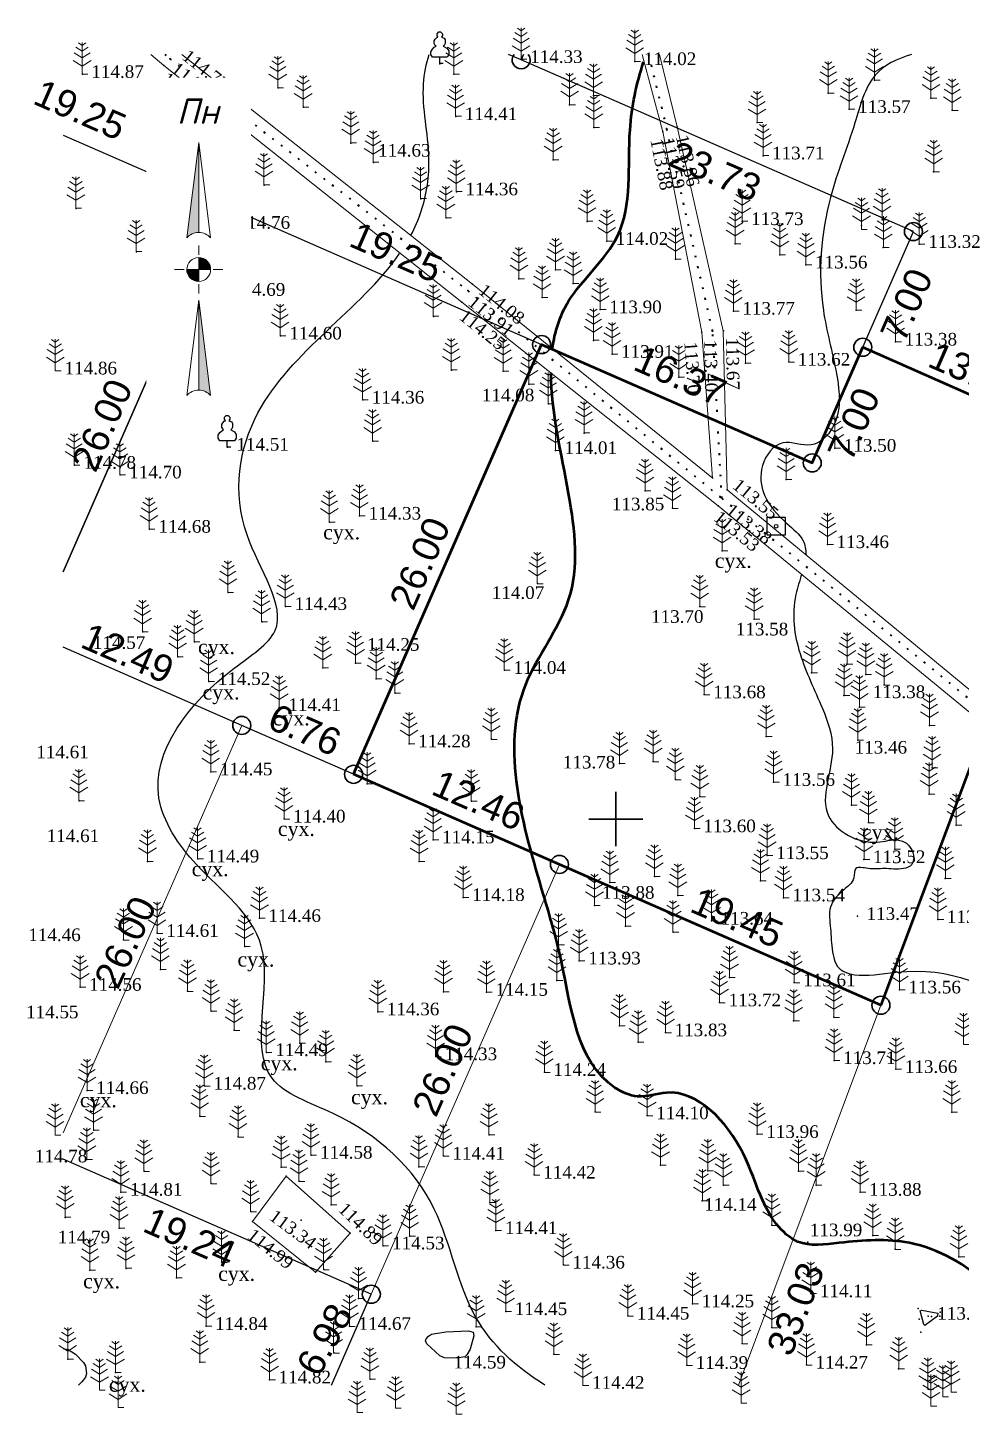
# Model space of a CAD drawing. Header units: millimetres. Extents: x 5405667.4 to 5405754.7, y 5524917 to 5524993.9.
# Drawn here: x 5405667.4 to 5405719.1, y 5524917 to 5524993.9 of the extents above; entities that cross this region are included whole.
import ezdxf
from ezdxf.enums import TextEntityAlignment as Align

# ---------------------------------------------------------------- set-up
doc = ezdxf.new("R2010")
doc.units = ezdxf.units.MM
doc.set_wipeout_variables(frame=1)
doc.linetypes.add('HIDDEN', pattern=[0.5, 0, -0.5])
for name, color, linetype, lineweight in [('#Лист (текст_ПН)', 250, 'Continuous', 0), ('#Штамп', 250, 'Continuous', 0), ('11900000', 1, 'Continuous', 30), ('рельеф', 7, 'Continuous', 0), ('ТОЧКИ', 7, 'Continuous', 30)]:
    doc.layers.add(name, color=color, linetype=linetype, lineweight=lineweight)
for name, color, linetype in [('SC007', 7, 'Continuous'), ('горизонтали', 42, 'Continuous'), ('Ділянки_Межі', 10, 'Continuous'), ('надписи', 7, 'Continuous'), ('отметки', 7, 'Continuous'), ('промеры', 185, 'Continuous'), ('Растительность', 7, 'Continuous')]:
    doc.layers.add(name, color=color, linetype=linetype)
doc.styles.get("Standard").update_dxf_attribs({"font": 'arial.ttf'})
doc.styles.add('times', font='times.ttf')
doc.styles.add('Мой_Топо', font='isocpeui.ttf')
doc.linetypes.add('канава 0', pattern='A,0.9,0,["|",Standard,S=0.25,R=0,X=0,Y=0],0.1', length=1)

# ---------------------------------------------------------------- blocks, each defined once
blk = doc.blocks.new('SYMBOL902')
at = {"layer": 'SC007'}
blk.add_lwpolyline([(-1.25, -1.25), (-1.25, 1.25), (1.25, 1.25), (1.25, -1.25)], close=True, dxfattribs=at)
blk.add_circle((0, 0), 0.25, dxfattribs=at)
blk = doc.blocks.new('A$C51FE15A3')
at = {"layer": 'Растительность', "color": 94, "lineweight": 0}
for points in [[(-0.201, 1.726), (0, 1.584), (0.201, 1.726)], [(0, 1.75), (0, 0), (0.319, 0)], [(-0.447, 1.172), (0, 0.895), (0.447, 1.172)], [(-0.343, 1.489), (0, 1.267), (0.343, 1.489)], [(-0.493, 0.753), (0, 0.444), (0.493, 0.753)]]:
    blk.add_lwpolyline(points, dxfattribs=at)
blk = doc.blocks.new('A$C2ACB5305')
at = {"layer": 'Растительность'}
blk.add_lwpolyline([(0.2, 0), (0.2, 0), (0, 0), (0, 0.35), (-0.4, 0.35), (-0.5, 0.5), (-0.5, 0.65), (-0.4, 0.8), (-0.3, 0.9), (-0.2, 0.95), (-0.25, 1), (-0.3, 1.1), (-0.3, 1.25), (-0.25, 1.35), (-0.15, 1.45), (-0.1, 1.45), (-0.15, 1.55), (-0.15, 1.65), (-0.05, 1.75), (0.05, 1.75), (0.15, 1.65), (0.15, 1.55), (0.1, 1.45), (0.25, 1.4), (0.3, 1.3), (0.3, 1.1), (0.25, 1), (0.2, 0.95), (0.4, 0.85), (0.5, 0.7), (0.5, 0.5), (0.45, 0.4), (0.4, 0.35), (0, 0.35)], dxfattribs=at)
blk = doc.blocks.new('*U5')
at = {"color": 0}
for points in [[(-0.113, 0), (-0.109, -0.029), (-0.097, -0.056)], [(-0.113, 0), (-0.097, -0.056), (0, 0)], [(-0.097, -0.056), (0, -0.113), (0, 0)], [(-0.097, -0.056), (-0.08, -0.08), (-0.056, -0.097)], [(-0.097, -0.056), (-0.056, -0.097), (0, -0.113)], [(-0.056, -0.097), (-0.029, -0.109), (0, -0.113)]]:
    blk.add_solid(points, dxfattribs=at)
blk = doc.blocks.new('*U6')
at = {"color": 0}
for points in [[(0, 0), (0.097, 0.056), (0, 0.113)], [(0.097, 0.056), (0.029, 0.109), (0, 0.113)], [(0, 0), (0.113, 0), (0.097, 0.056)], [(0.097, 0.056), (0.056, 0.097), (0.029, 0.109)], [(0.097, 0.056), (0.08, 0.08), (0.056, 0.097)], [(0.113, 0), (0.109, 0.029), (0.097, 0.056)]]:
    blk.add_solid(points, dxfattribs=at)
blk = doc.blocks.new('*U7')
at = {"color": 0}
for points in [[(0, -1.136), (0.021, -1.138), (0, -0.288)], [(0.021, -1.138), (0.042, -1.142), (0, -0.288)], [(0.042, -1.142), (0.062, -1.15), (0, -0.288)], [(0.062, -1.15), (0.081, -1.16), (0, -0.288)], [(0.081, -1.16), (0.098, -1.173), (0, -0.288)], [(0.098, -1.173), (0.113, -1.188), (0, -0.288)]]:
    blk.add_solid(points, dxfattribs=at)
blk = doc.blocks.new('*U8')
at = {"color": 0}
for points in [[(-0.113, 0.297), (-0.098, 0.312), (0, 1.197)], [(-0.098, 0.312), (-0.081, 0.325), (0, 1.197)], [(-0.081, 0.325), (-0.062, 0.335), (0, 1.197)], [(-0.062, 0.335), (-0.042, 0.343), (0, 1.197)], [(-0.042, 0.343), (-0.021, 0.347), (0, 1.197)], [(-0.021, 0.347), (0, 0.349), (0, 1.197)]]:
    blk.add_solid(points, dxfattribs=at)
blk = doc.blocks.new('#Північ')
at = {"color": 7}
blk.add_wipeout([(-2.901, 10.635), (2.901, 10.635), (2.901, -7.981), (-2.901, -7.981)], dxfattribs=at).dxf.layer = '#Лист (текст_ПН)'
at = {"layer": '#Лист (текст_ПН)'}
for p, q in [((-0.663, 1.748), (0, 7.043)), ((0, 7.043), (0, 2.052)), ((0, 7.043), (0.663, 1.748)), ((0, 1.337), (0, 0.807)), ((-1.337, 0), (-0.807, 0)), ((-0.662, 0), (0.662, 0)), ((0, 0.662), (0, -0.662)), ((1.337, 0), (0.807, 0)), ((0, -1.337), (0, -0.807)), ((-0.663, -6.99), (0, -1.695)), ((0, -1.695), (0.663, -6.99)), ((0, -1.695), (0, -6.686))]:
    blk.add_line(p, q, dxfattribs=at)
at = {"layer": '#Лист (текст_ПН)', "flags": 128}
for points in [[(0, 7.043), (-0.663, 1.748, -0.218585), (0, 2.052)], [(0, 0), (-0.662, 0, 0.414214), (0, -0.662)]]:
    blk.add_lwpolyline(points, format="xyb", close=True, dxfattribs=at)
at = {"layer": '#Лист (текст_ПН)'}
blk.add_circle((0, 0), 0.662, dxfattribs=at)
for centre in [(0, 1.178), (0, -7.56)]:
    blk.add_arc(centre, 0.874, 40.67981, 139.32019, dxfattribs=at)
at = {"layer": '#Лист (текст_ПН)', "xscale": 5.883850111352785, "yscale": 5.883850111352785, "zscale": 5.883850111352785}
for name in ['*U8', '*U5', '*U6', '*U7']:
    blk.add_blockref(name, (0, 0), dxfattribs=at)
at = {"layer": '#Лист (текст_ПН)', "style": 'Мой_Топо'}
blk.add_text('Пн', height=1.4, dxfattribs=at).set_placement((-1.217, 8.077))

msp = doc.modelspace()

# ---------------------------------------------------------------- linework, layer by layer
at = {"layer": '11900000', "color": 7}
for points in [[(5405700, 5524948.5, 0), (5405700, 5524951.5, 0)], [(5405700, 5524948.5, 0), (5405700, 5524951.5, 0)], [(5405698.5, 5524950, 0), (5405701.5, 5524950, 0)], [(5405698.5, 5524950, 0), (5405701.5, 5524950, 0)]]:
    msp.add_polyline3d(points, dxfattribs=at)
at = {"layer": 'горизонтали', "color": 32}
for points in [[(5405716.867, 5524922.752, 114), (5405716.967, 5524922.782, 114), (5405717.857, 5524922.612, 114), (5405717.827, 5524922.452, 114), (5405717.127, 5524921.932, 114), (5405717.067, 5524921.992, 114), (5405716.867, 5524922.752, 114)], [(5405689.527, 5524920.912, 114.5), (5405689.457, 5524921.072, 114.5), (5405689.497, 5524921.192, 114.5), (5405689.627, 5524921.342, 114.5), (5405689.787, 5524921.442, 114.5), (5405690.577, 5524921.572, 114.5), (5405691.837, 5524921.642, 114.5), (5405692.087, 5524921.552, 114.5), (5405692.127, 5524921.362, 114.5), (5405691.937, 5524920.612, 114.5), (5405691.747, 5524920.302, 114.5), (5405691.637, 5524920.202, 114.5), (5405691.207, 5524920.112, 114.5), (5405690.497, 5524920.142, 114.5), (5405690.247, 5524920.242, 114.5), (5405689.527, 5524920.912, 114.5)]]:
    msp.add_polyline3d(points, close=True, dxfattribs=at)
for points in [[(5405669.364, 5524920.655, 115), (5405669.637, 5524920.602, 115), (5405670.047, 5524920.332, 115), (5405670.497, 5524919.872, 115), (5405670.607, 5524919.702, 115), (5405670.667, 5524919.272, 115)], [(5405670.667, 5524919.272, 115), (5405670.607, 5524919.072, 115), (5405670.407, 5524918.802, 115), (5405670.226, 5524918.629, 115)]]:
    msp.add_polyline3d(points, dxfattribs=at)
for points, knots in [([(5405688.64, 5524982.358), (5405688.869, 5524982.786), (5405689.454, 5524984.118), (5405689.864, 5524987.051), (5405689.111, 5524989.932), (5405689.49, 5524991.852), (5405689.664, 5524992.381)], [104.7478, 104.7478, 104.7478, 104.7478, 106.244974, 109.222187, 113.340538, 114.993446, 114.993446, 114.993446, 114.993446]), ([(5405716.388, 5524992.381), (5405715.598, 5524992.144), (5405713.976, 5524991.356), (5405713.18, 5524988.01), (5405711.479, 5524983.972), (5405711.106, 5524978.996), (5405712.287, 5524974.954), (5405712.587, 5524972.058), (5405710.875, 5524970.376), (5405709.128, 5524971.27), (5405707.891, 5524969.618), (5405708.124, 5524967.754), (5405709.257, 5524966.527), (5405710.447, 5524965.585), (5405710.54, 5524964.933), (5405710.527, 5524964.655)], [263.647008, 263.647008, 263.647008, 263.647008, 265.998436, 268.870269, 273.213787, 279.466371, 283.082816, 286.070843, 287.590433, 289.169692, 290.858787, 292.492978, 294.495396, 295.808265, 296.680937, 296.680937, 296.680937, 296.680937]), ([(5405696.062, 5524918.629), (5405694.478, 5524919.628), (5405691.518, 5524922.264), (5405690.456, 5524929.173), (5405685.864, 5524933.397), (5405678.956, 5524935.57), (5405682.018, 5524943.247), (5405676.904, 5524946.848), (5405673.214, 5524952.355), (5405677.096, 5524957.454), (5405682.552, 5524960.751), (5405678.423, 5524966.21), (5405679.751, 5524974.608), (5405685.836, 5524978.206), (5405688.015, 5524981.343)], [27.283457, 27.283457, 27.283457, 27.283457, 32.731638, 39.162292, 46.871348, 50.794349, 58.140724, 63.904689, 68.143785, 76.466951, 79.543627, 85.063561, 91.848837, 103.526432, 103.526432, 103.526432, 103.526432]), ([(5405710.306, 5524963.575), (5405710.196, 5524963.203), (5405709.682, 5524961.646), (5405710.046, 5524959.123), (5405711.372, 5524956.462), (5405712.448, 5524953.489), (5405710.707, 5524950.098), (5405713.901, 5524948.384), (5405715.489, 5524948.96), (5405716.428, 5524948.566), (5405716.676, 5524947.501), (5405715.753, 5524947.146), (5405714.917, 5524947.314), (5405714.125, 5524947.169), (5405713.193, 5524947.452), (5405713.271, 5524946.544), (5405712.523, 5524946.035), (5405711.721, 5524945.18), (5405711.94, 5524943.877), (5405711.946, 5524942.878), (5405712.408, 5524940.828), (5405718.038, 5524942.49), (5405722.887, 5524939.067), (5405728.829, 5524938.176), (5405734.833, 5524936.167), (5405737.351, 5524938.777), (5405738.918, 5524940.915)], [297.750727, 297.750727, 297.750727, 297.750727, 298.813719, 302.097384, 305.375757, 307.693774, 311.410964, 314.481595, 315.668372, 316.297273, 317.378662, 317.881784, 318.950703, 319.850846, 320.525952, 321.044272, 321.922685, 323.126122, 324.306695, 325.60459, 326.245603, 330.214824, 337.710361, 344.519457, 348.193449, 355.37109, 355.37109, 355.37109, 355.37109])]:
    msp.add_open_spline(points, degree=3, knots=knots, dxfattribs=at)
at = {"layer": 'горизонтали', "color": 32, "lineweight": 50}
for points, knots in [([(5405696.49, 5524976.076), (5405696.613, 5524977.01), (5405697.314, 5524979.256), (5405701.16, 5524982.391), (5405700.464, 5524987.572), (5405701.144, 5524990.761), (5405701.544, 5524991.963)], [72.931298, 72.931298, 72.931298, 72.931298, 75.851769, 80.363697, 86.303092, 90.136161, 90.136161, 90.136161, 90.136161]), ([(5405724.609, 5524920.122), (5405722.084, 5524922.998), (5405718.623, 5524926.94), (5405712.96, 5524926.622), (5405710.241, 5524926.205), (5405708.081, 5524928.217), (5405707.455, 5524931.818), (5405704.087, 5524935.486), (5405701.284, 5524934.415), (5405697.85, 5524936.019), (5405697.397, 5524941.089), (5405695.283, 5524948.2), (5405693.001, 5524955.828), (5405698.192, 5524962.186), (5405697.512, 5524968.123), (5405696.422, 5524972.572), (5405696.409, 5524974.689)], [0, 0, 0, 0, 10.498095, 14.387115, 16.679909, 18.208864, 22.586348, 27.97536, 29.586146, 30.927257, 38.609771, 42.347043, 54.087786, 59.302509, 65.201165, 71.520155, 71.520155, 71.520155, 71.520155])]:
    msp.add_open_spline(points, degree=3, knots=knots, dxfattribs=at)
at = {"layer": 'Ділянки_Межі', "lineweight": 25}
for points in [[(5405669.364, 5524987.91), (5405678.256, 5524984.017), (5405695.889, 5524976.297), (5405710.886, 5524969.741), (5405713.693, 5524976.153), (5405716.501, 5524982.565), (5405694.756, 5524992.076), (5405694.059, 5524992.381)], [(5405684.244, 5524918.629), (5405686.449, 5524923.665), (5405669.364, 5524931.146)]]:
    msp.add_lwpolyline(points, dxfattribs=at)
at = {"layer": 'Ділянки_Межі'}
for points in [[(5405694.89, 5524992.381), (5405694.756, 5524992.076), (5405694.059, 5524992.381)], [(5405734.439, 5524992.381), (5405726.278, 5524970.6), (5405713.693, 5524976.153), (5405716.501, 5524982.565), (5405694.756, 5524992.076)], [(5405694.756, 5524992.076), (5405694.89, 5524992.381)], [(5405669.364, 5524987.91), (5405678.256, 5524984.017), (5405669.364, 5524963.708)], [(5405669.364, 5524963.708), (5405678.256, 5524984.017), (5405695.889, 5524976.297), (5405685.462, 5524952.48), (5405679.269, 5524955.191), (5405669.364, 5524959.528)]]:
    msp.add_lwpolyline(points, dxfattribs=at)
at = {"layer": 'Ділянки_Межі', "lineweight": 50}
msp.add_lwpolyline([(5405685.462, 5524952.48), (5405695.889, 5524976.297), (5405710.886, 5524969.741), (5405713.693, 5524976.153), (5405726.278, 5524970.6), (5405714.693, 5524939.683), (5405696.877, 5524947.483)], close=True, dxfattribs=at)
at = {"layer": 'Ділянки_Межі', "lineweight": 0}
for points in [[(5405669.364, 5524959.528), (5405679.269, 5524955.191), (5405669.364, 5524932.607)], [(5405669.364, 5524932.607), (5405679.269, 5524955.191), (5405685.462, 5524952.48), (5405696.877, 5524947.483), (5405686.449, 5524923.665), (5405669.364, 5524931.146)], [(5405684.244, 5524918.629), (5405686.449, 5524923.665), (5405696.877, 5524947.483), (5405714.693, 5524939.683), (5405706.803, 5524918.629)]]:
    msp.add_lwpolyline(points, dxfattribs=at)
at = {"layer": 'отметки', "color": 7}
for p in [(5405674.941, 5524991.774, 114.796), (5405675.281, 5524992.142, 114.498), (5405690.251, 5524991.868, 114.474), (5405694.754, 5524992.108, 114.329), (5405701.054, 5524991.99, 114.019), (5405670.431, 5524991.278, 114.867), (5405691.023, 5524991.278, 114.447), (5405714.339, 5524990.956, 113.581), (5405681.289, 5524990.52, 114.73), (5405711.777, 5524990.24, 113.603), (5405682.687, 5524989.451, 114.714), (5405697.441, 5524989.583, 114.184), (5405698.769, 5524990.106, 114.115), (5405717.471, 5524989.956, 113.47), (5405691.128, 5524988.939, 114.406), (5405707.831, 5524988.599, 113.751), (5405712.934, 5524989.338, 113.571), (5405718.652, 5524989.282, 113.426), (5405698.787, 5524988.326, 114.135), (5405702.604, 5524988.09, 113.876), (5405702.814, 5524988.281, 113.591), (5405703.406, 5524988.367, 113.857), (5405685.321, 5524987.467, 114.656), (5405676.463, 5524986.589, 114.78), (5405686.566, 5524986.398, 114.628), (5405696.535, 5524986.533, 114.19), (5405708.162, 5524986.765, 113.71), (5405717.619, 5524985.882, 113.384), (5405678.215, 5524985.314, 114.753), (5405680.516, 5524985.143, 114.714), (5405691.168, 5524984.773, 114.362), (5405689.195, 5524984.379, 114.522), (5405670.084, 5524983.839, 114.868), (5405677.056, 5524983.937, 114.726), (5405690.592, 5524983.318, 114.385), (5405714.762, 5524983.209, 113.461), (5405678.542, 5524982.916, 114.761), (5405698.414, 5524983.124, 113.994), (5405707.002, 5524983.124, 113.731), (5405713.624, 5524982.901, 113.403), (5405674.504, 5524982.184, 114.729), (5405699.498, 5524982.026, 114.022), (5405706.625, 5524981.89, 113.718), (5405714.827, 5524981.67, 113.318), (5405716.824, 5524981.86, 113.324), (5405673.424, 5524981.444, 114.792), (5405703.313, 5524981.037, 113.862), (5405709.09, 5524981.273, 113.597), (5405696.663, 5524980.438, 114.009), (5405710.543, 5524980.72, 113.555), (5405692.063, 5524979.656, 114.078), (5405694.631, 5524979.937, 114.089), (5405697.641, 5524979.685, 113.947), (5405678.274, 5524979.205, 114.689), (5405691.464, 5524978.656, 114.249), (5405691.8, 5524979.289, 113.908), (5405695.92, 5524978.905, 114.076), (5405689.892, 5524977.86, 114.31), (5405699.139, 5524978.237, 113.897), (5405706.517, 5524978.158, 113.772), (5405713.321, 5524978.204, 113.394), (5405705.962, 5524977.061, 113.672), (5405681.406, 5524976.78, 114.597), (5405698.761, 5524976.531, 113.936), (5405704.763, 5524976.978, 113.696), (5405705.368, 5524977.041, 113.399), (5405715.51, 5524976.446, 113.382), (5405699.792, 5524975.768, 113.912), (5405690.894, 5524974.883, 114.258), (5405693.765, 5524974.829, 114.139), (5405707.188, 5524975.262, 113.622), (5405709.587, 5524975.333, 113.616), (5405695.183, 5524974.107, 114.079), (5405703.488, 5524974.492, 113.777), (5405685.974, 5524973.23, 114.358), (5405696.269, 5524973.005, 114.03), (5405686.529, 5524970.946, 114.356), (5405698.248, 5524971.395, 113.954), (5405678.47, 5524970.621, 114.51), (5405696.661, 5524970.432, 114.006), (5405712.141, 5524970.563, 113.498), (5405669.999, 5524969.614, 114.782), (5405672.53, 5524969.081, 114.704), (5405709.443, 5524968.822, 113.44), (5405701.624, 5524968.194, 113.849), (5405706.18, 5524968.243, 113.553), (5405703.14, 5524967.224, 113.752), (5405705.667, 5524967.355, 113.526), (5405705.889, 5524967.774, 113.38), (5405684.134, 5524966.46, 114.269), (5405685.801, 5524966.799, 114.326), (5405674.151, 5524966.072, 114.681), (5405705.894, 5524964.871, 113.634), (5405711.734, 5524965.218, 113.459), (5405678.514, 5524962.563, 114.587), (5405695.662, 5524963.047, 114.072), (5405681.697, 5524961.788, 114.428), (5405704.651, 5524961.776, 113.702), (5405680.39, 5524960.928, 114.532), (5405707.669, 5524961.07, 113.585), (5405673.779, 5524960.379, 114.567), (5405676.641, 5524959.832, 114.567), (5405675.722, 5524958.993, 114.577), (5405685.578, 5524958.643, 114.253), (5405683.769, 5524958.379, 114.401), (5405693.83, 5524958.249, 114.038), (5405710.856, 5524958.113, 113.503), (5405712.815, 5524958.588, 113.397), (5405713.858, 5524958.01, 113.38), (5405677.44, 5524957.632, 114.52), (5405686.726, 5524957.773, 114.262), (5405714.877, 5524957.435, 113.376), (5405687.762, 5524956.981, 114.166), (5405704.903, 5524956.895, 113.685), (5405712.646, 5524956.848, 113.456), (5405681.35, 5524956.19, 114.41), (5405713.505, 5524956.208, 113.48), (5405717.389, 5524955.191, 113.344), (5405688.544, 5524954.175, 114.276), (5405693.106, 5524954.419, 114.12), (5405708.337, 5524954.57, 113.597), (5405713.409, 5524954.378, 113.462), (5405677.562, 5524952.625, 114.447), (5405700.2, 5524953.082, 113.781), (5405702.067, 5524953.186, 113.743), (5405717.528, 5524952.84, 113.397), (5405686.226, 5524951.957, 114.28), (5405703.305, 5524952.184, 113.677), (5405708.746, 5524952.042, 113.556), (5405670.251, 5524951.014, 114.55), (5405691.995, 5524950.999, 114.212), (5405704.657, 5524951.245, 113.679), (5405717.37, 5524951.382, 113.411), (5405713.061, 5524950.767, 113.478), (5405681.615, 5524950.009, 114.398), (5405704.355, 5524949.47, 113.604), (5405714.003, 5524949.805, 113.463), (5405718.868, 5524949.662, 113.386), (5405689.871, 5524948.856, 114.152), (5405708.393, 5524947.979, 113.555), (5405715.459, 5524948.326, 113.52), (5405674.04, 5524947.649, 114.576), (5405676.831, 5524947.798, 114.493), (5405689.102, 5524947.644, 114.221), (5405713.756, 5524947.758, 113.519), (5405699.668, 5524946.49, 113.972), (5405702.144, 5524946.818, 113.703), (5405708.016, 5524946.574, 113.544), (5405718.265, 5524946.71, 113.488), (5405691.542, 5524945.66, 114.183), (5405703.441, 5524945.77, 113.684), (5405709.293, 5524945.641, 113.541), (5405698.821, 5524945.211, 113.881), (5405680.246, 5524944.499, 114.459), (5405700.536, 5524944.067, 113.885), (5405705.308, 5524944.351, 113.637), (5405713.399, 5524944.61, 113.473), (5405717.855, 5524944.436, 113.443), (5405672.719, 5524943.297, 114.59), (5405674.584, 5524943.669, 114.608), (5405703.174, 5524943.735, 113.781), (5405679.433, 5524942.941, 114.538), (5405696.83, 5524943.018, 113.973), (5405697.975, 5524942.144, 113.932), (5405674.769, 5524941.665, 114.681), (5405696.74, 5524941.053, 114.04), (5405706.303, 5524941.214, 113.708), (5405709.887, 5524940.934, 113.614), (5405670.304, 5524940.683, 114.56), (5405676.265, 5524940.462, 114.596), (5405690.452, 5524940.423, 114.259), (5405692.832, 5524940.407, 114.152), (5405715.721, 5524940.537, 113.563), (5405705.754, 5524939.824, 113.716), (5405677.565, 5524939.355, 114.607), (5405686.811, 5524939.323, 114.36), (5405709.857, 5524938.808, 113.667), (5405712.095, 5524939.012, 113.614), (5405678.846, 5524938.291, 114.539), (5405700.211, 5524938.542, 113.967), (5405702.76, 5524938.162, 113.833), (5405682.485, 5524937.585, 114.455), (5405701.246, 5524937.641, 113.929), (5405680.63, 5524937.064, 114.491), (5405683.925, 5524936.544, 114.45), (5405690.016, 5524936.835, 114.329), (5405712.102, 5524936.622, 113.706), (5405696.044, 5524935.967, 114.241), (5405715.522, 5524936.129, 113.657), (5405670.696, 5524934.962, 114.657), (5405677.201, 5524935.207, 114.873), (5405685.659, 5524935.214, 114.447), (5405700.716, 5524934.758, 113.999), (5405676.952, 5524933.53, 114.673), (5405698.849, 5524933.765, 114.191), (5405701.742, 5524933.564, 114.101), (5405718.619, 5524933.759, 113.689), (5405671.062, 5524932.762, 114.708), (5405692.976, 5524932.499, 114.386), (5405707.841, 5524932.528, 113.96), (5405679.068, 5524932.38, 114.62), (5405670.688, 5524931.138, 114.786), (5405683.108, 5524931.379, 114.58), (5405690.445, 5524931.326, 114.409), (5405673.849, 5524930.479, 114.761), (5405681.456, 5524930.708, 114.698), (5405681.725, 5524930.212, 114.828), (5405689.09, 5524930.723, 114.395), (5405695.477, 5524930.272, 114.421), (5405702.477, 5524930.818, 114.216), (5405705.105, 5524930.5, 114.074), (5405710.135, 5524930.492, 113.901), (5405677.568, 5524929.798, 114.714), (5405682.451, 5524929.938, 114.775), (5405705.962, 5524929.711, 114.128), (5405711.106, 5524929.713, 113.952), (5405672.573, 5524929.326, 114.813), (5405693.025, 5524928.744, 114.384), (5405704.797, 5524928.845, 114.137), (5405713.541, 5524929.323, 113.884), (5405669.481, 5524927.923, 114.802), (5405679.773, 5524928.247, 114.992), (5405684.231, 5524928.621, 114.856), (5405672.47, 5524927.332, 114.838), (5405679.855, 5524927.699, 114.988), (5405682.554, 5524927.769, 113.341), (5405693.356, 5524927.199, 114.41), (5405708.653, 5524927.486, 113.998), (5405685.276, 5524927.044, 114.894), (5405687.099, 5524926.351, 114.529), (5405688.579, 5524926.889, 114.524), (5405710.652, 5524926.552, 114.059), (5405714.239, 5524926.92, 113.994), (5405715.494, 5524926.152, 114.023), (5405719.024, 5524925.728, 113.946), (5405670.849, 5524924.998, 114.866), (5405672.852, 5524925.094, 114.907), (5405678.161, 5524925.437, 114.768), (5405683.354, 5524924.893, 114.818), (5405683.811, 5524925.034, 114.7), (5405697.095, 5524925.288, 114.362), (5405675.649, 5524924.579, 114.881), (5405685.744, 5524923.433, 114.697), (5405710.812, 5524923.7, 114.109), (5405693.899, 5524922.708, 114.446), (5405704.261, 5524923.136, 114.248), (5405716.754, 5524922.871, 114.016), (5405717.987, 5524922.671, 114.05), (5405677.287, 5524921.887, 114.836), (5405685.242, 5524921.891, 114.67), (5405692.261, 5524921.857, 114.513), (5405700.67, 5524922.462, 114.454), (5405708.646, 5524921.816, 114.174), (5405716.809, 5524922.274, 114.062), (5405717.319, 5524922.455, 113.842), (5405717.491, 5524922.437, 113.852), (5405717.965, 5524922.451, 114.049), (5405716.906, 5524921.561, 114.11), (5405684.365, 5524920.411, 114.789), (5405696.57, 5524920.336, 114.447), (5405707.002, 5524920.929, 114.245), (5405713.893, 5524920.866, 114.183), (5405669.624, 5524920.069, 115.016), (5405676.941, 5524919.898, 114.899), (5405703.929, 5524919.728, 114.393), (5405710.572, 5524919.746, 114.266), (5405715.676, 5524919.536, 114.176), (5405672.273, 5524919.317, 114.973), (5405680.809, 5524918.92, 114.821), (5405686.379, 5524918.96, 114.775)]:
    msp.add_point(p, dxfattribs=at)
at = {"layer": 'рельеф', "color": 7, "linetype": 'канава 0'}
for points, elevation in [([(5405674.227, 5524992.381), (5405674.941, 5524991.774), (5405691.464, 5524978.656), (5405705.667, 5524967.355), (5405723.77, 5524952.5), (5405735.26, 5524943.49)], 113.39), ([(5405705.399, 5524968.872), (5405692.063, 5524979.656), (5405675.942, 5524992.381)], 113.66), ([(5405701.467, 5524992.381), (5405702.61, 5524988.09), (5405704.763, 5524976.978), (5405705.367, 5524968.897)], 114.59), ([(5405706.18, 5524968.243), (5405705.96, 5524977.06), (5405703.41, 5524988.36), (5405702.421, 5524992.381)], 113.553), ([(5405735.83, 5524944.48), (5405724.32, 5524953.28), (5405706.18, 5524968.24), (5405706.141, 5524968.271)], 113.66), ([(5405681.725, 5524930.212), (5405679.855, 5524927.699), (5405683.354, 5524924.893), (5405685.276, 5524927.044), (5405681.725, 5524930.212)], 114.828)]:
    msp.add_lwpolyline(points, dxfattribs=dict(at, elevation=elevation))
at = {"layer": 'рельеф', "color": 7, "linetype": 'HIDDEN', "lineweight": 40}
for points, elevation in [([(5405674.999, 5524992.381), (5405675.27, 5524992.15), (5405691.8, 5524979.29), (5405705.88, 5524967.78), (5405724.15, 5524952.96), (5405739.267, 5524941.37)], 113.4), ([(5405701.814, 5524992.381), (5405702.82, 5524988.27)], 114.42), ([(5405705.88, 5524967.78), (5405705.37, 5524977.03), (5405702.82, 5524988.27)], 113.38)]:
    msp.add_lwpolyline(points, dxfattribs=dict(at, elevation=elevation))
at = {"layer": 'ТОЧКИ'}
for centre in [(5405678.256, 5524984.017), (5405716.501, 5524982.565), (5405695.889, 5524976.297), (5405713.693, 5524976.153), (5405710.886, 5524969.741), (5405679.269, 5524955.191, 107.24), (5405685.462, 5524952.48, 107.24), (5405696.877, 5524947.483, 107.24), (5405714.693, 5524939.683), (5405686.449, 5524923.665)]:
    msp.add_circle(centre, 0.5, dxfattribs=at)
for start, end in [(142.34503, 269.98552), (270.01448, 37.65497)]:
    msp.add_arc((5405694.756, 5524992.076), 0.5, start, end, dxfattribs=at)

# ---------------------------------------------------------------- block references
at = {"layer": 'отметки', "color": 7, "xscale": 0.400000000372529, "yscale": 0.400000000372529, "zscale": 0.400000000372529}
msp.add_blockref('SYMBOL902', (5405708.89, 5524966.23, 113.54), dxfattribs=at)
at = {"layer": 'Растительность', "color": 7}
for name, p in [('A$C2ACB5305', (5405690.24, 5524991.88, 114.47)), ('A$C51FE15A3', (5405694.75, 5524992.11, 114.33)), ('A$C51FE15A3', (5405701.05, 5524991.99, 114.02)), ('A$C51FE15A3', (5405670.42, 5524991.29, 114.87)), ('A$C51FE15A3', (5405691.02, 5524991.29, 114.45)), ('A$C51FE15A3', (5405714.34, 5524990.96, 113.58)), ('A$C51FE15A3', (5405681.27, 5524990.53, 114.73)), ('A$C51FE15A3', (5405698.77, 5524990.11, 114.12)), ('A$C51FE15A3', (5405711.78, 5524990.24, 113.6)), ('A$C51FE15A3', (5405717.47, 5524989.96, 113.47)), ('A$C51FE15A3', (5405682.67, 5524989.46, 114.71)), ('A$C51FE15A3', (5405697.44, 5524989.59, 114.18)), ('A$C51FE15A3', (5405712.93, 5524989.34, 113.57)), ('A$C51FE15A3', (5405718.65, 5524989.28, 113.43)), ('A$C51FE15A3', (5405691.12, 5524988.95, 114.41)), ('A$C51FE15A3', (5405707.83, 5524988.6, 113.75)), ('A$C51FE15A3', (5405698.78, 5524988.33, 114.14)), ('A$C51FE15A3', (5405685.31, 5524987.48, 114.66)), ('A$C51FE15A3', (5405676.45, 5524986.6, 114.78)), ('A$C51FE15A3', (5405686.55, 5524986.41, 114.63)), ('A$C51FE15A3', (5405696.53, 5524986.54, 114.19)), ('A$C51FE15A3', (5405708.16, 5524986.77, 113.71)), ('A$C51FE15A3', (5405678.2, 5524985.32, 114.75)), ('A$C51FE15A3', (5405717.62, 5524985.88, 113.38)), ('A$C51FE15A3', (5405680.5, 5524985.15, 114.71)), ('A$C51FE15A3', (5405691.16, 5524984.78, 114.36)), ('A$C51FE15A3', (5405670.07, 5524983.85, 114.87)), ('A$C51FE15A3', (5405677.04, 5524983.95, 114.73)), ('A$C51FE15A3', (5405689.18, 5524984.39, 114.52)), ('A$C51FE15A3', (5405690.58, 5524983.33, 114.39)), ('A$C51FE15A3', (5405698.41, 5524983.13, 113.99)), ('A$C51FE15A3', (5405707, 5524983.13, 113.73)), ('A$C51FE15A3', (5405714.76, 5524983.21, 113.46)), ('A$C51FE15A3', (5405678.52, 5524982.93, 114.76)), ('A$C51FE15A3', (5405713.62, 5524982.68, 113.36)), ('A$C51FE15A3', (5405673.41, 5524981.45, 114.79)), ('A$C51FE15A3', (5405674.49, 5524982.19, 114.73)), ('A$C51FE15A3', (5405699.5, 5524982.03, 114.02)), ('A$C51FE15A3', (5405706.62, 5524981.89, 113.72)), ('A$C51FE15A3', (5405714.83, 5524981.67, 113.32)), ('A$C51FE15A3', (5405716.82, 5524981.86, 113.32)), ('A$C51FE15A3', (5405703.31, 5524981.03, 113.86)), ('A$C51FE15A3', (5405709.09, 5524981.27, 113.6)), ('A$C51FE15A3', (5405710.54, 5524980.72, 113.56)), ('A$C51FE15A3', (5405694.63, 5524979.94, 114.09)), ('A$C51FE15A3', (5405696.66, 5524980.44, 114.01)), ('A$C51FE15A3', (5405678.26, 5524979.21, 114.69)), ('A$C51FE15A3', (5405697.64, 5524979.69, 113.95)), ('A$C51FE15A3', (5405695.91, 5524978.91, 114.08)), ('A$C51FE15A3', (5405689.88, 5524977.87, 114.31)), ('A$C51FE15A3', (5405699.14, 5524978.24, 113.9)), ('A$C51FE15A3', (5405706.52, 5524978.15, 113.77)), ('A$C51FE15A3', (5405713.32, 5524978.2, 113.39)), ('A$C51FE15A3', (5405681.39, 5524976.79, 114.6)), ('A$C51FE15A3', (5405698.76, 5524976.54, 113.94)), ('A$C51FE15A3', (5405715.51, 5524976.45, 113.38)), ('A$C51FE15A3', (5405699.79, 5524975.77, 113.91)), ('A$C51FE15A3', (5405709.59, 5524975.33, 113.62)), ('A$C51FE15A3', (5405668.93, 5524974.85, 114.86)), ('A$C51FE15A3', (5405690.88, 5524974.89, 114.26)), ('A$C51FE15A3', (5405693.76, 5524974.83, 114.14)), ('A$C51FE15A3', (5405707.19, 5524975.26, 113.62)), ('A$C51FE15A3', (5405695.18, 5524974.11, 114.08)), ('A$C51FE15A3', (5405703.49, 5524974.49, 113.78)), ('A$C51FE15A3', (5405685.96, 5524973.23, 114.36)), ('A$C51FE15A3', (5405696.26, 5524973.01, 114.03)), ('A$C51FE15A3', (5405686.52, 5524970.95, 114.36)), ('A$C51FE15A3', (5405698.24, 5524971.4, 113.95)), ('A$C2ACB5305', (5405678.46, 5524970.62, 114.51)), ('A$C51FE15A3', (5405696.65, 5524970.43, 114.01)), ('A$C51FE15A3', (5405712.14, 5524970.56, 113.5)), ('A$C51FE15A3', (5405669.98, 5524969.62, 114.78)), ('A$C51FE15A3', (5405672.51, 5524969.08, 114.7)), ('A$C51FE15A3', (5405709.44, 5524968.82, 113.44)), ('A$C51FE15A3', (5405701.62, 5524968.2, 113.85)), ('A$C51FE15A3', (5405703.14, 5524967.22, 113.75)), ('A$C51FE15A3', (5405684.12, 5524966.46, 114.27)), ('A$C51FE15A3', (5405685.79, 5524966.8, 114.33)), ('A$C51FE15A3', (5405674.13, 5524966.07, 114.68)), ('A$C51FE15A3', (5405705.89, 5524964.87, 113.63)), ('A$C51FE15A3', (5405711.74, 5524965.22, 113.46)), ('A$C51FE15A3', (5405695.65, 5524963.04, 114.07)), ('A$C51FE15A3', (5405678.5, 5524962.56, 114.59)), ('A$C51FE15A3', (5405681.68, 5524961.79, 114.43)), ('A$C51FE15A3', (5405704.65, 5524961.77, 113.7)), ('A$C51FE15A3', (5405680.37, 5524960.93, 114.53)), ('A$C51FE15A3', (5405707.67, 5524961.07, 113.58)), ('A$C51FE15A3', (5405673.77, 5524960.38, 114.57)), ('A$C51FE15A3', (5405676.63, 5524959.83, 114.57)), ('A$C51FE15A3', (5405675.71, 5524958.99, 114.58)), ('A$C51FE15A3', (5405685.57, 5524958.64, 114.25)), ('A$C51FE15A3', (5405712.82, 5524958.59, 113.4)), ('A$C51FE15A3', (5405677.43, 5524957.63, 114.52)), ('A$C51FE15A3', (5405683.76, 5524958.38, 114.4)), ('A$C51FE15A3', (5405686.72, 5524957.77, 114.26)), ('A$C51FE15A3', (5405693.82, 5524958.25, 114.04)), ('A$C51FE15A3', (5405710.86, 5524958.11, 113.5)), ('A$C51FE15A3', (5405713.86, 5524958.01, 113.38)), ('A$C51FE15A3', (5405687.75, 5524956.98, 114.17)), ('A$C51FE15A3', (5405704.9, 5524956.89, 113.68)), ('A$C51FE15A3', (5405714.88, 5524957.43, 113.38)), ('A$C51FE15A3', (5405681.34, 5524956.19, 114.41)), ('A$C51FE15A3', (5405712.65, 5524956.85, 113.46)), ('A$C51FE15A3', (5405713.5, 5524956.21, 113.48)), ('A$C51FE15A3', (5405708.34, 5524954.57, 113.6)), ('A$C51FE15A3', (5405717.39, 5524955.19, 113.34)), ('A$C51FE15A3', (5405688.54, 5524954.17, 114.28)), ('A$C51FE15A3', (5405693.1, 5524954.41, 114.12)), ('A$C51FE15A3', (5405713.41, 5524954.38, 113.46)), ('A$C51FE15A3', (5405700.2, 5524953.08, 113.78)), ('A$C51FE15A3', (5405702.07, 5524953.18, 113.74)), ('A$C51FE15A3', (5405677.55, 5524952.62, 114.45)), ('A$C51FE15A3', (5405717.53, 5524952.84, 113.4)), ('A$C51FE15A3', (5405686.22, 5524951.95, 114.28)), ('A$C51FE15A3', (5405703.3, 5524952.18, 113.68)), ('A$C51FE15A3', (5405708.75, 5524952.04, 113.56)), ('A$C51FE15A3', (5405670.24, 5524951.01, 114.55)), ('A$C51FE15A3', (5405691.99, 5524950.99, 114.21)), ('A$C51FE15A3', (5405704.66, 5524951.24, 113.68)), ('A$C51FE15A3', (5405713.06, 5524950.77, 113.48)), ('A$C51FE15A3', (5405717.37, 5524951.38, 113.41)), ('A$C51FE15A3', (5405681.61, 5524950, 114.4)), ('A$C51FE15A3', (5405704.36, 5524949.47, 113.6)), ('A$C51FE15A3', (5405714, 5524949.8, 113.46)), ('A$C51FE15A3', (5405718.87, 5524949.66, 113.39)), ('A$C51FE15A3', (5405689.87, 5524948.85, 114.15)), ('A$C51FE15A3', (5405674.04, 5524947.65, 114.58)), ('A$C51FE15A3', (5405676.82, 5524947.79, 114.49)), ('A$C51FE15A3', (5405689.1, 5524947.64, 114.22)), ('A$C51FE15A3', (5405708.39, 5524947.98, 113.55)), ('A$C51FE15A3', (5405713.76, 5524947.76, 113.52)), ('A$C51FE15A3', (5405715.46, 5524948.33, 113.52)), ('A$C51FE15A3', (5405699.67, 5524946.49, 113.97)), ('A$C51FE15A3', (5405702.14, 5524946.82, 113.7)), ('A$C51FE15A3', (5405708.02, 5524946.57, 113.54)), ('A$C51FE15A3', (5405718.27, 5524946.71, 113.49)), ('A$C51FE15A3', (5405691.54, 5524945.65, 114.18)), ('A$C51FE15A3', (5405703.44, 5524945.77, 113.68)), ('A$C51FE15A3', (5405709.29, 5524945.64, 113.54)), ('A$C51FE15A3', (5405698.82, 5524945.21, 113.88)), ('A$C51FE15A3', (5405680.25, 5524944.5, 114.46)), ('A$C51FE15A3', (5405700.54, 5524944.07, 113.88)), ('A$C51FE15A3', (5405705.31, 5524944.35, 113.64)), ('A$C51FE15A3', (5405717.86, 5524944.44, 113.44)), ('A$C51FE15A3', (5405672.71, 5524943.29, 114.59)), ('A$C51FE15A3', (5405674.57, 5524943.66, 114.61)), ('A$C51FE15A3', (5405703.17, 5524943.73, 113.78)), ('A$C51FE15A3', (5405679.42, 5524942.93, 114.54)), ('A$C51FE15A3', (5405696.83, 5524943.02, 113.97)), ('A$C51FE15A3', (5405674.76, 5524941.66, 114.68)), ('A$C51FE15A3', (5405697.97, 5524942.14, 113.93)), ('A$C51FE15A3', (5405696.74, 5524941.05, 114.04)), ('A$C51FE15A3', (5405706.3, 5524941.21, 113.71)), ('A$C51FE15A3', (5405709.89, 5524940.93, 113.61)), ('A$C51FE15A3', (5405670.31, 5524940.69, 114.56)), ('A$C51FE15A3', (5405676.26, 5524940.45, 114.6)), ('A$C51FE15A3', (5405690.45, 5524940.42, 114.26)), ('A$C51FE15A3', (5405692.83, 5524940.4, 114.15)), ('A$C51FE15A3', (5405715.72, 5524940.54, 113.56)), ('A$C51FE15A3', (5405677.56, 5524939.35, 114.61)), ('A$C51FE15A3', (5405686.81, 5524939.32, 114.36)), ('A$C51FE15A3', (5405705.75, 5524939.82, 113.72)), ('A$C51FE15A3', (5405700.21, 5524938.54, 113.97)), ('A$C51FE15A3', (5405709.86, 5524938.81, 113.67)), ('A$C51FE15A3', (5405712.09, 5524939.01, 113.61)), ('A$C51FE15A3', (5405678.84, 5524938.28, 114.54)), ('A$C51FE15A3', (5405702.76, 5524938.16, 113.83)), ('A$C51FE15A3', (5405680.62, 5524937.06, 114.49)), ('A$C51FE15A3', (5405682.48, 5524937.58, 114.46)), ('A$C51FE15A3', (5405701.24, 5524937.64, 113.93)), ('A$C51FE15A3', (5405719.28, 5524937.5, 113.56)), ('A$C51FE15A3', (5405683.92, 5524936.54, 114.45)), ('A$C51FE15A3', (5405690.01, 5524936.83, 114.33)), ('A$C51FE15A3', (5405712.1, 5524936.62, 113.71)), ('A$C51FE15A3', (5405715.52, 5524936.13, 113.66)), ('A$C51FE15A3', (5405696.04, 5524935.96, 114.24)), ('A$C51FE15A3', (5405670.69, 5524934.95, 114.66)), ('A$C51FE15A3', (5405677.19, 5524935.19, 114.87)), ('A$C51FE15A3', (5405685.65, 5524935.21, 114.45)), ('A$C51FE15A3', (5405676.94, 5524933.52, 114.67)), ('A$C51FE15A3', (5405698.85, 5524933.76, 114.19)), ('A$C51FE15A3', (5405701.74, 5524933.56, 114.1)), ('A$C51FE15A3', (5405718.62, 5524933.76, 113.69)), ('A$C51FE15A3', (5405668.92, 5524932.48, 114.74)), ('A$C51FE15A3', (5405671.05, 5524932.75, 114.71)), ('A$C51FE15A3', (5405679.06, 5524932.37, 114.62)), ('A$C51FE15A3', (5405692.97, 5524932.49, 114.39)), ('A$C51FE15A3', (5405707.84, 5524932.53, 113.96)), ('A$C51FE15A3', (5405670.68, 5524931.13, 114.79)), ('A$C51FE15A3', (5405683.1, 5524931.37, 114.58)), ('A$C51FE15A3', (5405690.44, 5524931.32, 114.41)), ('A$C51FE15A3', (5405702.48, 5524930.81, 114.22)), ('A$C51FE15A3', (5405673.84, 5524930.47, 114.76)), ('A$C51FE15A3', (5405681.45, 5524930.7, 114.7)), ('A$C51FE15A3', (5405689.09, 5524930.72, 114.4)), ('A$C51FE15A3', (5405695.47, 5524930.26, 114.42)), ('A$C51FE15A3', (5405705.1, 5524930.5, 114.07)), ('A$C51FE15A3', (5405710.13, 5524930.49, 113.9)), ('A$C51FE15A3', (5405672.56, 5524929.32, 114.81)), ('A$C51FE15A3', (5405677.56, 5524929.79, 114.71)), ('A$C51FE15A3', (5405682.44, 5524929.92, 114.78)), ('A$C51FE15A3', (5405705.96, 5524929.71, 114.13)), ('A$C51FE15A3', (5405711.11, 5524929.71, 113.95)), ('A$C51FE15A3', (5405713.54, 5524929.32, 113.88)), ('A$C51FE15A3', (5405684.22, 5524928.61, 114.86)), ('A$C51FE15A3', (5405693.02, 5524928.74, 114.38)), ('A$C51FE15A3', (5405704.8, 5524928.84, 114.14)), ('A$C51FE15A3', (5405669.48, 5524927.93, 114.8)), ('A$C51FE15A3', (5405679.76, 5524928.23, 114.99)), ('A$C51FE15A3', (5405672.47, 5524927.33, 114.84)), ('A$C51FE15A3', (5405693.35, 5524927.19, 114.41)), ('A$C51FE15A3', (5405708.65, 5524927.48, 114)), ('A$C51FE15A3', (5405714.24, 5524926.92, 113.99)), ('A$C51FE15A3', (5405687.09, 5524926.34, 114.53)), ('A$C51FE15A3', (5405688.57, 5524926.88, 114.52)), ('A$C51FE15A3', (5405715.49, 5524926.15, 114.02)), ('A$C51FE15A3', (5405678.15, 5524925.43, 114.77)), ('A$C51FE15A3', (5405719.02, 5524925.73, 113.95)), ('A$C51FE15A3', (5405670.85, 5524925, 114.87)), ('A$C51FE15A3', (5405672.85, 5524925.1, 114.91)), ('A$C51FE15A3', (5405675.65, 5524924.58, 114.88)), ('A$C51FE15A3', (5405683.8, 5524925.02, 114.7)), ('A$C51FE15A3', (5405697.09, 5524925.28, 114.36)), ('A$C51FE15A3', (5405685.74, 5524923.42, 114.7)), ('A$C51FE15A3', (5405704.26, 5524923.13, 114.25)), ('A$C51FE15A3', (5405710.81, 5524923.7, 114.11)), ('A$C51FE15A3', (5405693.9, 5524922.7, 114.45)), ('A$C51FE15A3', (5405700.67, 5524922.45, 114.45)), ('A$C51FE15A3', (5405677.29, 5524921.89, 114.84)), ('A$C51FE15A3', (5405685.24, 5524921.88, 114.67)), ('A$C51FE15A3', (5405692.26, 5524921.85, 114.51)), ('A$C51FE15A3', (5405708.65, 5524921.81, 114.17)), ('A$C51FE15A3', (5405707, 5524920.92, 114.24)), ('A$C51FE15A3', (5405713.89, 5524920.86, 114.18)), ('A$C51FE15A3', (5405669.62, 5524920.07, 115.02)), ('A$C51FE15A3', (5405684.36, 5524920.4, 114.79)), ('A$C51FE15A3', (5405696.57, 5524920.33, 114.45)), ('A$C51FE15A3', (5405672.27, 5524919.32, 114.97)), ('A$C51FE15A3', (5405676.94, 5524919.9, 114.9)), ('A$C51FE15A3', (5405703.93, 5524919.72, 114.39)), ('A$C51FE15A3', (5405710.57, 5524919.74, 114.27)), ('A$C51FE15A3', (5405715.68, 5524919.53, 114.18)), ('A$C51FE15A3', (5405680.81, 5524918.92, 114.82)), ('A$C51FE15A3', (5405686.37, 5524918.95, 114.78)), ('A$C51FE15A3', (5405698.18, 5524918.61, 114.42)), ('A$C51FE15A3', (5405671.38, 5524918.34, 114.99)), ('A$C51FE15A3', (5405717.29, 5524918.39, 114.22)), ('A$C51FE15A3', (5405718.12, 5524917.97, 114.01)), ('A$C51FE15A3', (5405718.59, 5524918.23, 114.15)), ('A$C51FE15A3', (5405672.41, 5524917.39, 115.01)), ('A$C51FE15A3', (5405685.66, 5524917.1, 114.77)), ('A$C51FE15A3', (5405687.79, 5524917.35, 114.75)), ('A$C51FE15A3', (5405691.16, 5524917.01, 114.64)), ('A$C51FE15A3', (5405706.95, 5524917.62, 114.36)), ('A$C51FE15A3', (5405717.47, 5524917.46, 114.18))]:
    msp.add_blockref(name, p, dxfattribs=at)

# ---------------------------------------------------------------- texts
at = {"layer": 'надписи', "color": 7, "style": 'times'}
for p in [(5405683.779, 5524966.301, 111.861), (5405705.488, 5524964.723, 111.861), (5405676.844, 5524959.944, 111.861), (5405677.099, 5524957.428, 111.861), (5405680.985, 5524955.99, 111.861), (5405681.271, 5524949.861, 111.861), (5405713.648, 5524949.667, 111.861), (5405676.493, 5524947.634, 111.861), (5405679.029, 5524942.623, 111.861), (5405680.32, 5524936.874, 111.861), (5405670.295, 5524934.826, 111.861), (5405685.326, 5524934.993, 111.861), (5405677.96, 5524925.203, 111.861), (5405670.474, 5524924.788, 111.861), (5405671.902, 5524919.056, 111.861)]:
    msp.add_text('сух.', height=0.8, dxfattribs=at).set_placement(p, align=Align.TOP_LEFT)
at = {"layer": 'отметки', "color": 7, "style": 'times'}
for s, rotation, p in [('114.75', 321.71346, (5405676.338, 5524992.706, 114.745)), ('114.50', 322.11782, (5405675.734, 5524992.014, 114.498)), ('114.80', 321.55311, (5405675.194, 5524991.461, 114.796)), ('113.86', 283.01843, (5405704.006, 5524987.992, 113.857)), ('113.88', 281.39051, (5405702.596, 5524987.788, 113.876)), ('113.59', 282.96485, (5405703.201, 5524987.858, 113.38)), ('114.08', 321.03856, (5405692.766, 5524979.73, 114.078)), ('113.91', 320.73498, (5405692.191, 5524979.084, 113.908)), ('114.25', 321.49154, (5405691.695, 5524978.301, 114.249)), ('113.70', 274.27705, (5405704.496, 5524976.488, 114.59)), ('113.40', 271.15166, (5405705.597, 5524976.573, 113.399)), ('113.67', 271.09856, (5405706.81, 5524976.699, 113.672)), ('113.55', 320.48771, (5405706.853, 5524968.932, 113.553)), ('113.38', 320.95222, (5405706.484, 5524967.545, 113.38)), ('113.53', 320.62831, (5405705.803, 5524967.152, 113.526)), ('114.89', 316.18008, (5405685.05, 5524928.819, 114.894)), ('113.34', 323.40069, (5405681.149, 5524928.411, 113.341)), ('114.99', 321.27236, (5405679.946, 5524927.362, 114.828))]:
    msp.add_text(s, height=0.7, rotation=rotation, dxfattribs=at).set_placement(p, align=Align.TOP_LEFT)
for s, p in [('114.33', (5405695.254, 5524992.608, 114.329)), ('114.02', (5405701.554, 5524992.49, 114.019)), ('114.87', (5405670.931, 5524991.778, 114.867)), ('114.41', (5405691.628, 5524989.439, 114.406)), ('113.57', (5405713.434, 5524989.838, 113.571)), ('114.78', (5405676.66, 5524987.658, 114.78)), ('114.63', (5405686.824, 5524987.417, 114.628)), ('113.71', (5405708.662, 5524987.265, 113.71)), ('114.36', (5405691.668, 5524985.273, 114.362)), ('114.76', (5405679.042, 5524983.416, 114.761)), ('113.73', (5405707.502, 5524983.624, 113.731)), ('114.02', (5405699.998, 5524982.526, 114.022)), ('114.79', (5405673.924, 5524981.944, 114.792)), ('113.32', (5405717.324, 5524982.36, 113.324)), ('113.56', (5405711.043, 5524981.22, 113.555)), ('114.69', (5405678.774, 5524979.705, 114.689)), ('113.90', (5405699.639, 5524978.737, 113.897)), ('113.77', (5405707.017, 5524978.658, 113.772)), ('114.60', (5405681.906, 5524977.28, 114.597)), ('113.38', (5405716.01, 5524976.946, 113.382)), ('113.91', (5405700.292, 5524976.268, 113.912)), ('113.62', (5405710.087, 5524975.833, 113.616)), ('114.86', (5405669.447, 5524975.344, 114.855)), ('114.36', (5405686.474, 5524973.73, 114.358)), ('114.08', (5405692.578, 5524973.852, 114.079)), ('114.51', (5405678.97, 5524971.121, 114.51)), ('114.01', (5405697.161, 5524970.932, 114.006)), ('113.50', (5405712.641, 5524971.063, 113.498)), ('114.78', (5405670.499, 5524970.114, 114.782)), ('114.70', (5405673.03, 5524969.581, 114.704)), ('114.33', (5405686.301, 5524967.299, 114.326)), ('113.85', (5405699.781, 5524967.811, 113.849)), ('114.68', (5405674.651, 5524966.572, 114.681)), ('113.46', (5405712.234, 5524965.718, 113.459)), ('114.07', (5405693.128, 5524962.9, 114.072)), ('114.43', (5405682.197, 5524962.288, 114.428)), ('113.70', (5405701.956, 5524961.576, 113.702)), ('113.58', (5405706.652, 5524960.878, 113.585)), ('114.57', (5405671.014, 5524960.133, 114.567)), ('114.25', (5405686.21, 5524960.028, 114.253)), ('114.04', (5405694.33, 5524958.749, 114.038)), ('114.52', (5405677.94, 5524958.132, 114.52)), ('113.68', (5405705.403, 5524957.395, 113.685)), ('113.38', (5405714.246, 5524957.402, 113.376)), ('114.41', (5405681.85, 5524956.69, 114.41)), ('114.61', (5405667.878, 5524954.068, 114.612)), ('114.28', (5405689.044, 5524954.675, 114.276)), ('113.46', (5405713.24, 5524954.329, 113.462)), ('113.78', (5405697.064, 5524953.503, 113.781)), ('114.45', (5405678.062, 5524953.125, 114.447)), ('113.56', (5405709.246, 5524952.542, 113.556)), ('114.40', (5405682.115, 5524950.509, 114.398)), ('114.61', (5405668.456, 5524949.424, 114.608)), ('113.60', (5405704.855, 5524949.97, 113.604)), ('114.15', (5405690.371, 5524949.356, 114.152)), ('114.49', (5405677.331, 5524948.298, 114.493)), ('113.55', (5405708.893, 5524948.479, 113.555)), ('113.52', (5405714.256, 5524948.258, 113.519)), ('114.18', (5405692.042, 5524946.16, 114.183)), ('113.88', (5405699.239, 5524946.281, 113.881)), ('113.54', (5405709.793, 5524946.141, 113.541)), ('114.46', (5405680.746, 5524944.999, 114.459)), ('113.64', (5405705.808, 5524944.851, 113.637)), ('113.47', (5405713.899, 5524945.11, 113.473)), ('113.44', (5405718.355, 5524944.936, 113.443)), ('114.61', (5405675.084, 5524944.169, 114.608)), ('114.46', (5405667.436, 5524943.936, 114.46)), ('113.93', (5405698.475, 5524942.644, 113.932)), ('114.56', (5405670.804, 5524941.183, 114.56)), ('113.61', (5405710.387, 5524941.434, 113.614)), ('113.56', (5405716.221, 5524941.037, 113.563)), ('114.15', (5405693.332, 5524940.907, 114.152)), ('113.72', (5405706.254, 5524940.324, 113.716)), ('114.55', (5405667.311, 5524939.659, 114.545)), ('114.36', (5405687.311, 5524939.823, 114.36)), ('113.83', (5405703.26, 5524938.662, 113.833)), ('114.49', (5405681.13, 5524937.564, 114.491)), ('114.33', (5405690.516, 5524937.335, 114.329)), ('113.71', (5405712.602, 5524937.122, 113.706)), ('114.24', (5405696.544, 5524936.467, 114.241)), ('113.66', (5405716.022, 5524936.629, 113.657)), ('114.87', (5405677.701, 5524935.707, 114.873)), ('114.66', (5405671.196, 5524935.462, 114.657)), ('114.10', (5405702.242, 5524934.064, 114.101)), ('113.96', (5405708.341, 5524933.028, 113.96)), ('114.58', (5405683.608, 5524931.879, 114.58)), ('114.41', (5405690.945, 5524931.826, 114.409)), ('114.78', (5405667.796, 5524931.671, 114.781)), ('114.42', (5405695.977, 5524930.772, 114.421)), ('114.81', (5405673.073, 5524929.826, 114.813)), ('113.88', (5405714.041, 5524929.823, 113.884)), ('114.14', (5405704.9, 5524928.993, 114.137)), ('114.79', (5405669.069, 5524927.186, 114.789)), ('114.41', (5405693.856, 5524927.699, 114.41)), ('113.99', (5405710.757, 5524927.577, 113.994)), ('114.53', (5405687.599, 5524926.851, 114.529)), ('114.36', (5405697.595, 5524925.788, 114.362)), ('114.11', (5405711.312, 5524924.2, 114.109)), ('114.25', (5405704.761, 5524923.636, 114.248)), ('114.45', (5405694.399, 5524923.208, 114.446)), ('114.45', (5405701.17, 5524922.962, 114.454)), ('113.84', (5405717.819, 5524922.955, 113.842)), ('114.84', (5405677.787, 5524922.387, 114.836)), ('114.67', (5405685.742, 5524922.391, 114.67)), ('114.59', (5405691.005, 5524920.247, 114.585)), ('114.39', (5405704.429, 5524920.228, 114.393)), ('114.27', (5405711.072, 5524920.246, 114.266)), ('114.82', (5405681.309, 5524919.42, 114.821)), ('114.42', (5405698.685, 5524919.12, 114.423))]:
    msp.add_text(s, height=0.7, dxfattribs=at).set_placement(p, align=Align.TOP_LEFT)
at = {"layer": 'промеры', "char_height": 1.5, "attachment_point": 1}
for s, insert, rotation in [('19.25', (5405668.215, 5524991.053), 336.35584), ('23.73', (5405703.409, 5524987.642), 336.4763), ('19.25', (5405685.731, 5524983.162), 336.35584), ('7.00', (5405714.608, 5524976.936), 66.35584), ('16.37', (5405701.481, 5524976.311), 336.4763), ('13.76', (5405717.802, 5524976.493), 336.4763), ('26.00', (5405669.782, 5524969.736), 66.37949), ('7.00', (5405711.683, 5524970.332), 66.35584), ('26.00', (5405687.395, 5524962.077), 66.37949), ('12.49', (5405670.846, 5524960.929), 336.4763), ('6.76', (5405681.198, 5524956.453), 336.4763), ('12.46', (5405690.291, 5524952.783), 336.4763), ('26.00', (5405671.031, 5524941.109, 107.24), 65.31556), ('19.45', (5405704.626, 5524946.275), 336.4763), ('26.00', (5405688.659, 5524934.006), 66.37949), ('19.24', (5405674.293, 5524928.554), 336.35584), ('33.03', (5405708.32, 5524920.676), 69.01088), ('6.98', (5405682.229, 5524919.711), 61.91278)]:
    msp.add_mtext(s, dxfattribs=dict(at, insert=insert, rotation=rotation))

# ---------------------------------------------------------------- next in the draw order: block references
at = {"layer": '#Штамп'}
msp.add_blockref('#Північ', (5405676.881, 5524980.459, 357.373), dxfattribs=at)

doc.saveas('drawing.dxf')
